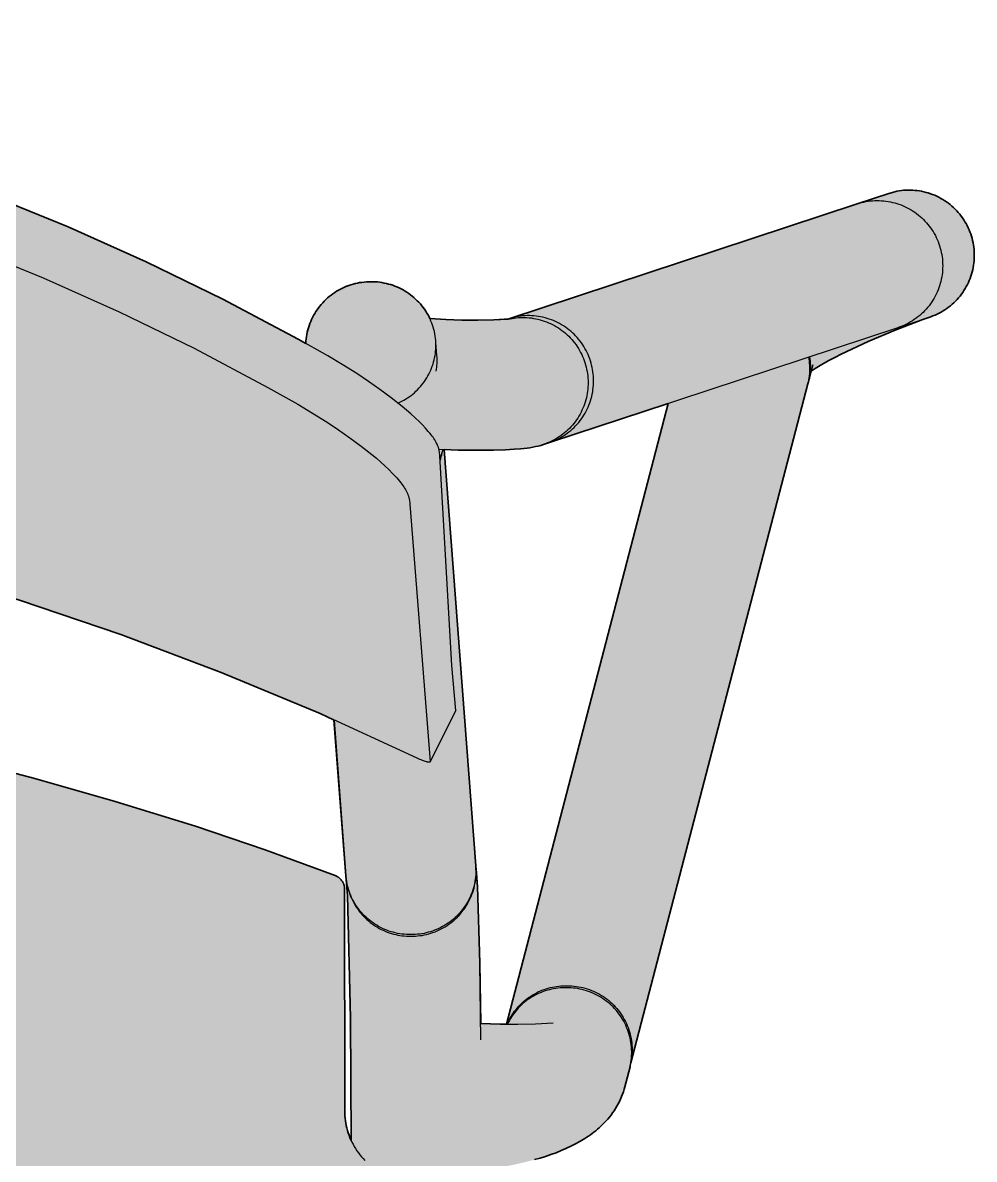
# Model space of a CAD drawing. Header units: millimetres. Extents: x 0 to 1732, y -873 to 830.
# Drawn here: x 475.1 to 606.5, y -529.3 to -372.3 of the extents above; entities that cross this region are included whole.
import ezdxf

# ---------------------------------------------------------------- set-up
doc = ezdxf.new("R2010")
doc.units = ezdxf.units.MM
doc.layers.add('Blocks', color=7, linetype='Continuous')
doc.layers.add('Blocks$Fill', color=7, linetype='Continuous', true_color=0xffffff)
doc.layers.add('Blocks$Inner', color=7, linetype='Continuous', lineweight=25, true_color=0x007f00)
doc.layers.add('Blocks$Outline', color=7, linetype='Continuous', lineweight=35, true_color=0xff3f3f)

# ---------------------------------------------------------------- blocks, each defined once
blk = doc.blocks.new('Petit Dining Chair Top')
at = {"layer": 'Blocks$Fill'}
h = blk.add_hatch(color=256, dxfattribs=at)
h.paths.add_polyline_path([(442.49, 272.01), (446.86, 273.45), (447.66, 273.67), (447.96, 273.74), (448.27, 273.79), (448.58, 273.83), (448.89, 273.87), (449.2, 273.89), (449.52, 273.9), (449.83, 273.9), (450.14, 273.88), (450.46, 273.86), (450.77, 273.83), (451.08, 273.78), (451.38, 273.73), (451.69, 273.66), (451.99, 273.59), (452.3, 273.5), (452.59, 273.4), (452.89, 273.29), (453.18, 273.18), (453.46, 273.05), (453.74, 272.91), (454.02, 272.76), (454.29, 272.61), (454.56, 272.44), (454.82, 272.27), (455.07, 272.08), (455.32, 271.89), (455.56, 271.69), (455.79, 271.48), (456.01, 271.26), (456.23, 271.04), (456.44, 270.8), (456.64, 270.56), (456.83, 270.32), (457.02, 270.06), (457.19, 269.81), (457.36, 269.54), (457.52, 269.27), (457.66, 268.99), (457.8, 268.71), (457.93, 268.43), (458.05, 268.14), (458.16, 267.84), (458.25, 267.54), (458.34, 267.24), (458.42, 266.94), (458.48, 266.63), (458.54, 266.33), (458.58, 266.02), (458.61, 265.7), (458.64, 265.39), (458.65, 265.08), (458.65, 264.77), (458.64, 264.45), (458.62, 264.14), (458.59, 263.83), (458.55, 263.52), (458.49, 263.21), (458.43, 262.9), (458.35, 262.6), (458.27, 262.3), (458.17, 262), (458.07, 261.71), (457.95, 261.42), (457.83, 261.13), (457.69, 260.85), (457.54, 260.57), (457.39, 260.3), (457.22, 260.03), (457.05, 259.77), (456.87, 259.52), (456.68, 259.27), (456.48, 259.03), (456.27, 258.79), (456.05, 258.57), (455.83, 258.35), (455.6, 258.14), (455.36, 257.94), (455.11, 257.74), (454.86, 257.56), (454.6, 257.38), (454.34, 257.21), (454.07, 257.05), (453.79, 256.9), (453.51, 256.77), (453.23, 256.64), (452.94, 256.52), (452.64, 256.41), (452.49, 256.36), (451.54, 256.04), (443.98, 252.98), (440.28, 251.25), (439.37, 250.79), (438.47, 250.31), (437.57, 249.81), (436.69, 249.27), (436.41, 249.1), (436.14, 248.91), (435.75, 247.41), (411.23, 153.37), (411.14, 153), (411.1, 152.81), (410.39, 150.08), (410.29, 149.74), (410.18, 149.39), (410.06, 149.05), (409.93, 148.71), (409.78, 148.37), (409.63, 148.04), (409.46, 147.71), (409.28, 147.39), (409.1, 147.08), (408.9, 146.77), (408.69, 146.47), (408.48, 146.17), (408.25, 145.89), (408.02, 145.61), (407.78, 145.34), (407.53, 145.08), (407.3, 144.85), (407.07, 144.63), (406.84, 144.42), (406.6, 144.21), (406.36, 144.01), (406.12, 143.81), (405.88, 143.63), (405.63, 143.44), (405.38, 143.27), (405.13, 143.1), (404.87, 142.93), (404.61, 142.77), (404.09, 142.47), (403.57, 142.18), (402.92, 141.85), (402.25, 141.54), (401.57, 141.25), (400.88, 140.97), (400.16, 140.71), (399.43, 140.46), (398.69, 140.23), (397.92, 140.01), (396.42, 139.62), (394.9, 139.27), (393.38, 138.97), (391.79, 138.7), (391.74, 138.69), (391.69, 138.68), (391.64, 138.67), (391.59, 138.65), (391.55, 138.64), (391.5, 138.62), (391.45, 138.6), (391.41, 138.57), (391.36, 138.55), (391.32, 138.53), (391.28, 138.5), (391.24, 138.47), (391.19, 138.44), (391.15, 138.41), (391.12, 138.38), (391.08, 138.35), (391.04, 138.31), (391.01, 138.27), (390.97, 138.24), (390.94, 138.2), (390.91, 138.16), (390.88, 138.12), (390.85, 138.08), (390.82, 138.03), (390.8, 137.99), (390.77, 137.95), (390.75, 137.9), (390.73, 137.86), (390.71, 137.81), (390.69, 137.76), (390.68, 137.71), (390.66, 137.67), (390.65, 137.62), (390.64, 137.57), (390.63, 137.52), (390.62, 137.47), (390.62, 137.42), (390.61, 137.37), (390.61, 137.32), (390.61, 137.27), (390.62, 116.87), (390.62, 116.87), (390.6, 116.84), (390.59, 116.82), (390.58, 116.81), (390.57, 116.79), (390.55, 116.78), (390.54, 116.77), (390.53, 116.75), (390.51, 116.74), (390.5, 116.73), (390.48, 116.72), (390.47, 116.71), (390.45, 116.7), (390.44, 116.69), (390.42, 116.68), (390.41, 116.67), (390.39, 116.66), (390.37, 116.66), (390.36, 116.65), (390.34, 116.64), (390.32, 116.64), (390.3, 116.63), (390.29, 116.63), (390.27, 116.62), (390.25, 116.62), (390.23, 116.62), (390.21, 116.62), (390.19, 116.62), (390.18, 116.62), (390.16, 116.62), (390.14, 116.62), (390.12, 116.62), (390.12, 116.13), (390.21, 116.1), (390.26, 116.07), (390.32, 116.05), (390.37, 116.02), (390.42, 115.99), (390.47, 115.96), (390.52, 115.93), (390.57, 115.89), (390.62, 115.86), (390.66, 44.53), (395.3, -176.02), (403.3, -181.95), (403.54, -182.14), (403.77, -182.35), (404, -182.56), (404.22, -182.79), (404.43, -183.02), (404.63, -183.25), (404.82, -183.49), (405.01, -183.74), (405.19, -184), (405.36, -184.26), (405.51, -184.53), (405.66, -184.8), (405.8, -185.08), (405.93, -185.36), (406.05, -185.65), (406.16, -185.94), (406.26, -186.24), (406.35, -186.53), (406.43, -186.83), (406.5, -187.14), (406.56, -187.44), (406.61, -187.75), (406.65, -188.06), (406.67, -188.37), (406.69, -188.68), (406.69, -188.99), (406.69, -189.3), (406.67, -189.61), (406.64, -189.92), (406.61, -190.23), (406.56, -190.53), (406.5, -190.84), (406.43, -191.14), (406.35, -191.44), (406.26, -191.74), (406.16, -192.03), (406.05, -192.32), (405.93, -192.61), (405.8, -192.89), (405.66, -193.16), (405.52, -193.44), (405.36, -193.7), (405.19, -193.96), (405.01, -194.22), (404.83, -194.47), (404.64, -194.71), (404.44, -194.95), (404.23, -195.17), (404.01, -195.4), (403.78, -195.61), (403.55, -195.82), (403.31, -196.01), (403.07, -196.2), (402.82, -196.38), (402.56, -196.56), (402.3, -196.72), (402.03, -196.87), (401.75, -197.02), (401.47, -197.15), (401.19, -197.28), (400.9, -197.39), (400.61, -197.5), (400.32, -197.59), (400.02, -197.68), (399.72, -197.76), (399.41, -197.82), (399.11, -197.87), (398.8, -197.92), (398.49, -197.95), (398.18, -197.97), (397.88, -197.98), (397.57, -197.99), (397.26, -197.98), (396.95, -197.96), (396.64, -197.92), (396.33, -197.88), (396.02, -197.83), (395.72, -197.77), (395.42, -197.7), (395.12, -197.61), (394.83, -197.52), (394.53, -197.42), (394.4, -197.67), (394.32, -197.82), (394.23, -197.97), (394.14, -198.12), (394.04, -198.26), (393.95, -198.4), (393.84, -198.55), (393.74, -198.68), (393.63, -198.82), (393.52, -198.95), (393.41, -199.08), (393.3, -199.21), (393.18, -199.34), (393.05, -199.47), (392.91, -199.6), (392.78, -199.73), (392.64, -199.86), (392.49, -199.98), (392.35, -200.1), (392.2, -200.21), (392.05, -200.32), (391.9, -200.43), (391.75, -200.54), (391.43, -200.75), (391.11, -200.94), (390.79, -201.13), (390.38, -201.35), (389.96, -201.55), (389.53, -201.74), (389.1, -201.92), (388.67, -202.09), (388.23, -202.24), (387.79, -202.39), (387.34, -202.53), (386.8, -202.68), (386.26, -202.82), (385.71, -202.95), (385.17, -203.06), (384.06, -203.27), (382.96, -203.45), (381.64, -203.62), (380.32, -203.75), (379, -203.86), (377.68, -203.94), (375.89, -204), (370.54, -204.06), (15.69, -204), (13.9, -203.94), (12.58, -203.86), (11.26, -203.75), (9.94, -203.62), (8.62, -203.45), (7.52, -203.27), (6.42, -203.06), (5.87, -202.95), (5.32, -202.82), (4.78, -202.68), (4.24, -202.53), (3.8, -202.39), (3.35, -202.24), (2.91, -202.09), (2.48, -201.92), (2.05, -201.74), (1.62, -201.55), (1.2, -201.35), (0.79, -201.13), (0.47, -200.94), (0.15, -200.75), (-0.17, -200.54), (-0.32, -200.43), (-0.47, -200.32), (-0.62, -200.21), (-0.77, -200.1), (-0.91, -199.98), (-1.06, -199.86), (-1.19, -199.73), (-1.33, -199.6), (-1.47, -199.47), (-1.6, -199.34), (-1.71, -199.21), (-1.83, -199.08), (-1.94, -198.95), (-2.05, -198.82), (-2.16, -198.68), (-2.26, -198.55), (-2.36, -198.4), (-2.46, -198.26), (-2.56, -198.12), (-2.65, -197.97), (-2.74, -197.82), (-2.82, -197.67), (-2.9, -197.52), (-2.95, -197.42), (-3.54, -197.61), (-3.84, -197.7), (-4.14, -197.77), (-4.44, -197.83), (-4.75, -197.88), (-5.06, -197.92), (-5.36, -197.96), (-5.67, -197.98), (-5.98, -197.99), (-6.29, -197.98), (-6.6, -197.97), (-6.91, -197.95), (-7.22, -197.92), (-7.53, -197.87), (-7.83, -197.82), (-8.14, -197.76), (-8.44, -197.68), (-8.73, -197.59), (-9.03, -197.5), (-9.32, -197.39), (-9.61, -197.28), (-9.89, -197.15), (-10.17, -197.02), (-10.45, -196.87), (-10.71, -196.72), (-10.98, -196.56), (-11.24, -196.38), (-11.49, -196.2), (-11.73, -196.01), (-11.97, -195.82), (-12.2, -195.61), (-12.43, -195.4), (-12.64, -195.17), (-12.85, -194.95), (-13.06, -194.71), (-13.25, -194.47), (-13.43, -194.22), (-13.61, -193.96), (-13.78, -193.7), (-13.93, -193.44), (-14.08, -193.16), (-14.22, -192.89), (-14.35, -192.61), (-14.47, -192.32), (-14.58, -192.03), (-14.68, -191.74), (-14.77, -191.44), (-14.85, -191.14), (-14.92, -190.84), (-14.98, -190.53), (-15.03, -190.23), (-15.06, -189.92), (-15.09, -189.61), (-15.11, -189.3), (-15.11, -188.99), (-15.11, -188.68), (-15.09, -188.37), (-15.06, -188.06), (-15.03, -187.75), (-14.98, -187.44), (-14.92, -187.14), (-14.85, -186.83), (-14.77, -186.53), (-14.68, -186.24), (-14.58, -185.94), (-14.47, -185.65), (-14.35, -185.36), (-14.22, -185.08), (-14.08, -184.8), (-13.93, -184.53), (-13.77, -184.26), (-13.61, -184), (-13.43, -183.74), (-13.24, -183.49), (-13.05, -183.25), (-12.85, -183.02), (-12.64, -182.79), (-12.42, -182.56), (-12.19, -182.35), (-11.96, -182.14), (-11.72, -181.95), (-11.47, -181.76), (-3.63, -175.95), (0.92, 44.84), (0.96, 115.86), (1.01, 115.89), (1.06, 115.93), (1.11, 115.96), (1.16, 115.99), (1.21, 116.02), (1.27, 116.05), (1.32, 116.07), (1.38, 116.1), (1.43, 116.12), (1.46, 116.13), (1.46, 116.62), (1.42, 116.62), (1.41, 116.62), (1.39, 116.62), (1.37, 116.62), (1.35, 116.62), (1.33, 116.62), (1.31, 116.62), (1.3, 116.63), (1.28, 116.63), (1.26, 116.64), (1.24, 116.64), (1.23, 116.65), (1.21, 116.66), (1.19, 116.66), (1.18, 116.67), (1.16, 116.68), (1.14, 116.69), (1.13, 116.7), (1.11, 116.71), (1.1, 116.72), (1.08, 116.73), (1.07, 116.74), (1.06, 116.75), (1.04, 116.77), (1.03, 116.78), (1.02, 116.79), (1, 116.81), (0.99, 116.82), (0.98, 116.84), (0.97, 116.85), (0.96, 116.87), (0.97, 135.22), (0.97, 137.32), (0.97, 137.37), (0.97, 137.42), (0.96, 137.47), (0.95, 137.52), (0.94, 137.57), (0.93, 137.62), (0.92, 137.67), (0.91, 137.71), (0.89, 137.76), (0.87, 137.81), (0.85, 137.86), (0.83, 137.9), (0.81, 137.95), (0.78, 137.99), (0.76, 138.03), (0.73, 138.08), (0.7, 138.12), (0.67, 138.16), (0.64, 138.2), (0.61, 138.24), (0.58, 138.27), (0.54, 138.31), (0.5, 138.35), (0.47, 138.38), (0.43, 138.41), (0.39, 138.44), (0.35, 138.47), (0.3, 138.5), (0.26, 138.53), (0.22, 138.55), (0.17, 138.57), (0.13, 138.6), (0.08, 138.62), (0.03, 138.64), (-0.01, 138.65), (-0.06, 138.67), (-0.11, 138.68), (-0.16, 138.69), (-0.21, 138.7), (-0.26, 138.71), (-3.32, 139.27), (-4.84, 139.62), (-6.34, 140.01), (-7.11, 140.23), (-7.85, 140.46), (-8.58, 140.71), (-9.29, 140.97), (-9.99, 141.25), (-10.67, 141.54), (-11.34, 141.85), (-11.99, 142.18), (-12.51, 142.47), (-13.03, 142.77), (-13.29, 142.93), (-13.54, 143.1), (-13.8, 143.27), (-14.05, 143.44), (-14.3, 143.63), (-14.54, 143.81), (-14.78, 144.01), (-15.02, 144.21), (-15.26, 144.42), (-15.49, 144.63), (-15.72, 144.85), (-15.94, 145.08), (-16.19, 145.34), (-16.44, 145.61), (-16.67, 145.89), (-16.89, 146.17), (-17.11, 146.47), (-17.32, 146.77), (-17.51, 147.08), (-17.7, 147.39), (-17.88, 147.71), (-18.04, 148.04), (-18.2, 148.37), (-18.34, 148.71), (-18.48, 149.05), (-18.6, 149.39), (-18.71, 149.74), (-18.81, 150.08), (-19.52, 152.81), (-44.17, 247.41), (-44.56, 248.91), (-45.11, 249.27), (-45.99, 249.81), (-46.89, 250.31), (-47.79, 250.79), (-48.7, 251.25), (-52.4, 252.98), (-56.16, 254.57), (-59.96, 256.04), (-61.06, 256.41), (-61.36, 256.52), (-61.65, 256.64), (-61.93, 256.77), (-62.21, 256.9), (-62.49, 257.05), (-62.76, 257.21), (-63.02, 257.38), (-63.28, 257.56), (-63.53, 257.74), (-63.78, 257.94), (-64.02, 258.14), (-64.25, 258.35), (-64.47, 258.57), (-64.69, 258.79), (-64.89, 259.03), (-65.09, 259.27), (-65.29, 259.52), (-65.47, 259.77), (-65.64, 260.03), (-65.81, 260.3), (-65.96, 260.57), (-66.11, 260.85), (-66.24, 261.13), (-66.37, 261.42), (-66.49, 261.71), (-66.59, 262), (-66.69, 262.3), (-66.77, 262.6), (-66.85, 262.9), (-66.91, 263.21), (-66.96, 263.52), (-67.01, 263.83), (-67.04, 264.14), (-67.06, 264.45), (-67.07, 264.77), (-67.07, 265.08), (-67.06, 265.39), (-67.03, 265.7), (-67, 266.02), (-66.96, 266.33), (-66.9, 266.63), (-66.83, 266.94), (-66.76, 267.24), (-66.67, 267.54), (-66.57, 267.84), (-66.47, 268.14), (-66.35, 268.43), (-66.22, 268.71), (-66.08, 268.99), (-65.94, 269.27), (-65.78, 269.54), (-65.61, 269.81), (-65.44, 270.06), (-65.25, 270.32), (-65.06, 270.56), (-64.86, 270.8), (-64.65, 271.04), (-64.43, 271.26), (-64.21, 271.48), (-63.97, 271.69), (-63.73, 271.89), (-63.49, 272.08), (-63.23, 272.27), (-62.97, 272.44), (-62.71, 272.61), (-62.44, 272.76), (-62.16, 272.91), (-61.88, 273.05), (-61.6, 273.18), (-61.31, 273.29), (-61.01, 273.4), (-60.71, 273.5), (-60.41, 273.59), (-60.11, 273.66), (-59.8, 273.73), (-59.49, 273.78), (-59.19, 273.83), (-58.87, 273.86), (-58.56, 273.88), (-58.25, 273.9), (-57.94, 273.9), (-57.62, 273.89), (-57.31, 273.87), (-57, 273.83), (-56.69, 273.79), (-56.38, 273.74), (-56.07, 273.67), (-55.28, 273.45), (-51.06, 272.06), (-2.59, 256.08), (1.5, 255.94), (3.71, 255.96), (5.92, 256.04), (8.14, 256.19), (8.38, 256.66), (8.54, 256.92), (8.7, 257.19), (8.87, 257.44), (9.06, 257.69), (9.25, 257.94), (9.44, 258.18), (9.65, 258.41), (9.87, 258.63), (10.09, 258.84), (10.32, 259.05), (10.55, 259.25), (10.8, 259.44), (11.05, 259.62), (11.3, 259.8), (11.57, 259.96), (11.83, 260.12), (12.11, 260.26), (12.38, 260.4), (12.67, 260.53), (12.95, 260.64), (13.24, 260.75), (13.54, 260.85), (13.84, 260.93), (14.14, 261.01), (14.44, 261.07), (14.74, 261.13), (15.05, 261.17), (15.36, 261.21), (15.67, 261.23), (15.97, 261.24), (16.28, 261.24), (16.59, 261.24), (16.9, 261.22), (17.21, 261.2), (17.52, 261.16), (17.83, 261.12), (18.14, 261.06), (18.44, 260.99), (18.74, 260.91), (19.04, 260.82), (19.33, 260.73), (19.62, 260.62), (19.91, 260.5), (20.19, 260.37), (20.47, 260.23), (20.74, 260.08), (21.01, 259.93), (21.27, 259.76), (21.53, 259.58), (21.78, 259.4), (22.02, 259.21), (22.26, 259), (22.49, 258.8), (22.71, 258.58), (22.92, 258.35), (23.13, 258.12), (23.33, 257.88), (23.52, 257.64), (23.7, 257.38), (23.87, 257.13), (24.03, 256.86), (24.19, 256.59), (24.33, 256.32), (24.47, 256.04), (24.59, 255.75), (24.71, 255.46), (24.81, 255.17), (24.91, 254.88), (24.99, 254.58), (25.06, 254.28), (25.13, 253.97), (25.18, 253.67), (25.22, 253.36), (25.25, 253.05), (25.28, 252.73), (36.73, 258.83), (47.33, 264), (58.1, 268.81), (69.02, 273.25), (80.09, 277.33), (91.28, 281.03), (102.59, 284.35), (114.01, 287.3), (125.52, 289.86), (137.11, 292.03), (148.77, 293.81), (160.48, 295.2), (172.23, 296.2), (184, 296.8), (195.79, 297.01), (207.58, 296.8), (219.36, 296.2), (231.11, 295.2), (242.81, 293.81), (254.47, 292.03), (266.06, 289.86), (277.57, 287.3), (288.99, 284.35), (300.3, 281.03), (311.5, 277.33), (322.56, 273.25), (333.48, 268.81), (344.25, 264), (354.85, 258.83), (365.27, 253.32), (366.31, 252.73), (366.33, 253.05), (366.36, 253.36), (366.4, 253.67), (366.45, 253.97), (366.52, 254.28), (366.59, 254.58), (366.68, 254.88), (366.77, 255.17), (366.88, 255.46), (366.99, 255.75), (367.12, 256.04), (367.25, 256.32), (367.39, 256.59), (367.55, 256.86), (367.71, 257.13), (367.88, 257.38), (368.07, 257.64), (368.25, 257.88), (368.45, 258.12), (368.66, 258.35), (368.87, 258.58), (369.1, 258.8), (369.32, 259), (369.56, 259.21), (369.8, 259.4), (370.05, 259.58), (370.31, 259.76), (370.57, 259.93), (370.84, 260.08), (371.11, 260.23), (371.39, 260.37), (371.67, 260.5), (371.96, 260.62), (372.25, 260.73), (372.55, 260.82), (372.84, 260.91), (373.14, 260.99), (373.45, 261.06), (373.75, 261.12), (374.06, 261.16), (374.37, 261.2), (374.68, 261.22), (374.99, 261.24), (375.3, 261.24), (375.61, 261.24), (375.92, 261.23), (376.22, 261.21), (376.53, 261.17), (376.84, 261.13), (377.14, 261.07), (377.45, 261.01), (377.75, 260.93), (378.04, 260.85), (378.34, 260.75), (378.63, 260.64), (378.91, 260.53), (379.2, 260.4), (379.48, 260.26), (379.75, 260.12), (380.02, 259.96), (380.28, 259.8), (380.53, 259.62), (380.78, 259.44), (381.03, 259.25), (381.26, 259.05), (381.49, 258.84), (381.72, 258.63), (381.93, 258.41), (382.14, 258.18), (382.34, 257.94), (382.53, 257.69), (382.71, 257.44), (382.88, 257.19), (383.04, 256.92), (383.2, 256.66), (383.34, 256.38), (383.44, 256.19), (387.87, 255.96), (390.08, 255.94), (392.29, 255.99), (394.17, 256.08)], flags=0)
h.paths.add_polyline_path([(18.99, 142.64), (19.17, 143.07), (19.29, 143.39), (19.41, 143.71), (19.51, 144.04), (19.6, 144.38), (19.67, 144.71), (19.74, 145.05), (19.79, 145.39), (19.84, 145.74), (19.87, 146.08), (19.88, 146.42), (19.89, 146.77), (19.91, 177.44), (19.91, 177.51), (19.92, 177.57), (19.93, 177.64), (19.94, 177.71), (19.95, 177.78), (19.97, 177.84), (19.98, 177.91), (20, 177.98), (20.03, 178.04), (20.05, 178.1), (20.08, 178.17), (20.1, 178.23), (20.14, 178.29), (20.17, 178.35), (20.2, 178.41), (20.24, 178.47), (20.28, 178.52), (20.32, 178.58), (20.36, 178.63), (20.41, 178.68), (20.45, 178.74), (20.5, 178.78), (20.55, 178.83), (20.6, 178.88), (20.65, 178.92), (20.71, 178.96), (20.76, 179), (20.82, 179.04), (20.88, 179.08), (20.94, 179.11), (21, 179.14), (21.06, 179.17), (21.12, 179.2), (21.19, 179.23), (30.89, 182.81), (40.52, 186.05), (51.58, 189.49), (62.71, 192.66), (73.59, 195.5), (84.53, 198.09), (95.52, 200.44), (106.56, 202.54), (117.62, 204.39), (128.72, 205.99), (139.85, 207.35), (151, 208.46), (162.18, 209.33), (173.37, 209.95), (184.58, 210.32), (195.79, 210.44), (207, 210.32), (218.21, 209.95), (229.4, 209.33), (240.58, 208.46), (251.74, 207.35), (262.86, 205.99), (273.96, 204.39), (285.02, 202.54), (296.06, 200.44), (307.06, 198.09), (317.99, 195.5), (328.87, 192.66), (340, 189.49), (351.06, 186.05), (360.69, 182.81), (370.39, 179.23), (370.46, 179.2), (370.52, 179.17), (370.58, 179.14), (370.64, 179.11), (370.7, 179.08), (370.76, 179.04), (370.82, 179), (370.87, 178.96), (370.93, 178.92), (370.98, 178.88), (371.03, 178.83), (371.08, 178.78), (371.13, 178.74), (371.17, 178.68), (371.22, 178.63), (371.26, 178.58), (371.3, 178.52), (371.34, 178.47), (371.38, 178.41), (371.41, 178.35), (371.45, 178.29), (371.48, 178.23), (371.51, 178.17), (371.53, 178.1), (371.56, 178.04), (371.58, 177.98), (371.6, 177.91), (371.62, 177.84), (371.63, 177.78), (371.64, 177.71), (371.65, 177.64), (371.66, 177.57), (371.67, 177.51), (371.67, 177.44), (371.67, 177.37), (371.7, 146.42), (371.72, 146.08), (371.75, 145.74), (371.79, 145.39), (371.84, 145.05), (371.91, 144.71), (371.99, 144.38), (372.08, 144.04), (372.18, 143.71), (372.29, 143.39), (372.41, 143.07), (372.55, 142.75), (372.59, 142.64), (372.06, 176.48), (371.86, 179.19), (370.22, 200.71), (354.63, 207.29), (340.79, 212.51), (326.78, 217.25), (312.62, 221.5), (298.32, 225.27), (283.9, 228.54), (269.37, 231.31), (254.76, 233.59), (240.08, 235.36), (225.35, 236.62), (210.58, 237.38), (195.79, 237.62), (181, 237.38), (166.24, 236.62), (151.5, 235.36), (136.82, 233.59), (122.21, 231.31), (107.68, 228.54), (93.26, 225.27), (78.96, 221.5), (64.8, 217.25), (50.79, 212.51), (36.95, 207.29), (23.3, 201.6), (21.37, 200.71), (19.73, 179.18), (19.52, 176.48), (19.09, 159.56)], flags=0)
h.paths.add_polyline_path([(6.16, 238.06), (1.9, 237.97), (-0.67, 238), (-2.31, 238.05), (-3.51, 238.11), (-4.38, 238.17), (-4.83, 238.21), (-5.29, 238.26), (-5.68, 238.32), (-6.09, 238.39), (-6.46, 238.47), (-6.83, 238.55), (-7.19, 238.65), (-7.55, 238.77), (-7.84, 238.87), (-8.12, 238.98), (-8.23, 239.02), (-24.81, 244.47), (-2.46, 158.72), (1.11, 158.8), (1.57, 177.75), (1.78, 180.55)], flags=0)
h.paths.add_polyline_path([(385.42, 238.06), (389.81, 180.41), (389.83, 180.16), (390.02, 177.75), (390.36, 167.16), (390.47, 158.8), (394.04, 158.72), (416.38, 244.45), (400.27, 239.14), (399.71, 238.94), (399.42, 238.85), (399.13, 238.77), (398.41, 238.55), (398.04, 238.47), (397.67, 238.39), (397.27, 238.32), (396.87, 238.26), (396.42, 238.21), (395.96, 238.17), (395.09, 238.11), (393.89, 238.05), (392.25, 238), (389.68, 237.97), (387.36, 238)], flags=0)
at = {"layer": 'Blocks$Inner'}
blk.add_line((416.38, 244.45), (394.03, 158.7), dxfattribs=at)
for points in [[(387.06, 202.02), (386.5, 208.26), (384.83, 237.21), (384.82, 237.4), (384.8, 237.58), (384.79, 237.68), (384.78, 237.77), (384.76, 237.86), (384.75, 237.96), (384.73, 238.04), (384.7, 238.13), (384.68, 238.22), (384.65, 238.3), (384.63, 238.38), (384.6, 238.47), (384.56, 238.55), (384.53, 238.63), (384.49, 238.73), (384.44, 238.83), (384.39, 238.93), (384.34, 239.02), (384.29, 239.12), (384.24, 239.21), (384.13, 239.4), (384.01, 239.58), (383.89, 239.76), (383.76, 239.93), (383.63, 240.11), (383.44, 240.34), (383.24, 240.58), (383.05, 240.81), (382.84, 241.03), (382.43, 241.47), (382, 241.9), (381.43, 242.45), (380.83, 242.98), (380.23, 243.5), (379.62, 244.02), (378.1, 245.22), (376.55, 246.37), (374.96, 247.48), (373.35, 248.55), (371.36, 249.8), (369.35, 251), (365.27, 253.32), (354.85, 258.83), (344.25, 264), (333.48, 268.81), (322.56, 273.25)], [(319.41, 266.13), (330.06, 261.79), (340.56, 257.09), (350.89, 252.05), (361.05, 246.66), (365.2, 244.32), (367.24, 243.09), (369.26, 241.83), (370.85, 240.78), (372.41, 239.69), (373.95, 238.55), (375.44, 237.37), (376.06, 236.86), (376.66, 236.34), (377.25, 235.81), (377.83, 235.26), (378.26, 234.83), (378.67, 234.39), (378.87, 234.17), (379.07, 233.94), (379.27, 233.71), (379.45, 233.47), (379.59, 233.3), (379.72, 233.12), (379.84, 232.94), (379.96, 232.76), (380.07, 232.57), (380.13, 232.48), (380.18, 232.39), (380.23, 232.29), (380.28, 232.19), (380.32, 232.09), (380.37, 231.99), (380.4, 231.91), (380.43, 231.83), (380.47, 231.75), (380.49, 231.66), (380.52, 231.58), (380.55, 231.49), (380.57, 231.41), (380.59, 231.32), (380.61, 231.23), (380.63, 231.13), (380.64, 231.03), (380.65, 230.94), (380.67, 230.75), (380.69, 230.55), (383.5, 194.99), (383.5, 194.99), (383.5, 194.99), (383.5, 194.99), (383.5, 194.99), (383.51, 194.99), (383.51, 194.98), (383.51, 194.98), (383.51, 194.98), (383.51, 194.98), (383.51, 194.98), (383.51, 194.98), (383.51, 194.98), (383.51, 194.98), (383.5, 194.97), (383.5, 194.97), (383.5, 194.97), (383.5, 194.97), (383.5, 194.97), (383.5, 194.97), (383.5, 194.97), (383.5, 194.97), (383.5, 194.97), (383.5, 194.96), (383.5, 194.96), (383.5, 194.96), (383.5, 194.96), (383.5, 194.96), (383.5, 194.96), (383.5, 194.96), (383.5, 194.96), (383.5, 194.95), (383.5, 194.95), (383.5, 194.95), (383.49, 194.95), (383.49, 194.95), (383.49, 194.94), (383.49, 194.94), (383.49, 194.94), (383.49, 194.94), (383.49, 194.94), (383.48, 194.93), (383.48, 194.93), (383.48, 194.93), (383.48, 194.93), (383.48, 194.93), (383.48, 194.93), (383.47, 194.92), (383.47, 194.92), (383.47, 194.92), (383.47, 194.92), (383.46, 194.92), (383.46, 194.92), (383.46, 194.91), (383.45, 194.91), (383.45, 194.91), (383.45, 194.91), (383.45, 194.91), (383.44, 194.91), (383.44, 194.91), (383.44, 194.91), (383.43, 194.91), (383.43, 194.9), (383.43, 194.9), (383.42, 194.9), (383.42, 194.9), (383.42, 194.9), (383.41, 194.9), (383.4, 194.9), (383.4, 194.9), (383.39, 194.9), (383.38, 194.9), (383.35, 194.9), (383.33, 194.9), (383.3, 194.9), (383.28, 194.9), (383.26, 194.9), (383.23, 194.9), (383.21, 194.9), (383.18, 194.91), (383.16, 194.91), (383.14, 194.92), (383.09, 194.93), (383.04, 194.94), (383, 194.95), (382.85, 194.99), (382.71, 195.04), (382.56, 195.09), (382.42, 195.14), (382.25, 195.21), (382.09, 195.28), (381.9, 195.36), (381.72, 195.44), (368.28, 201.6), (354.63, 207.29), (340.79, 212.51), (326.78, 217.25)], [(394.12, 256.07), (394.2, 256.09), (442.49, 272.01), (442.79, 272.1), (443.08, 272.18), (443.38, 272.25), (443.69, 272.31), (443.99, 272.36), (444.3, 272.4), (444.6, 272.43), (444.91, 272.45), (445.22, 272.46), (445.53, 272.45), (445.84, 272.44), (446.15, 272.42), (446.45, 272.38), (446.76, 272.34), (447.06, 272.28), (447.36, 272.21), (447.66, 272.14), (447.96, 272.05), (448.25, 271.96), (448.54, 271.85), (448.83, 271.73), (449.11, 271.61), (449.38, 271.47), (449.66, 271.32), (449.92, 271.17), (450.19, 271.01), (450.44, 270.83), (450.69, 270.65), (450.94, 270.46), (451.17, 270.27), (451.4, 270.06), (451.63, 269.85), (451.84, 269.63), (452.05, 269.4), (452.25, 269.16), (452.44, 268.92), (452.62, 268.67), (452.8, 268.42), (452.96, 268.16), (453.12, 267.89), (453.27, 267.62), (453.4, 267.34), (453.53, 267.06), (453.65, 266.78), (453.76, 266.49), (453.86, 266.2), (453.95, 265.9), (454.03, 265.6), (454.09, 265.3), (454.15, 265), (454.2, 264.69), (454.24, 264.39), (454.26, 264.08), (454.28, 263.77), (454.29, 263.46), (454.28, 263.15), (454.27, 262.84), (454.24, 262.53), (454.2, 262.22), (454.15, 261.91), (454.09, 261.6), (454.03, 261.3), (453.95, 260.99), (453.86, 260.69), (453.75, 260.4), (453.64, 260.11), (453.52, 259.82), (453.39, 259.53), (453.25, 259.25), (453.1, 258.98), (452.94, 258.71), (452.77, 258.45), (452.59, 258.19), (452.4, 257.94), (452.21, 257.7), (452, 257.46), (451.79, 257.23), (451.57, 257.01), (451.34, 256.79), (451.11, 256.59), (450.87, 256.39), (450.62, 256.2), (450.36, 256.02), (450.1, 255.85), (449.83, 255.69), (449.56, 255.53), (449.28, 255.39), (449, 255.26), (448.71, 255.13), (448.42, 255.02), (448.13, 254.92), (451.23, 255.94), (451.43, 256), (451.54, 256.04), (452.49, 256.36), (452.64, 256.41), (452.94, 256.52), (453.23, 256.64), (453.51, 256.77), (453.79, 256.9), (454.07, 257.05), (454.34, 257.21), (454.6, 257.38), (454.86, 257.56), (455.11, 257.74), (455.36, 257.94), (455.6, 258.14), (455.83, 258.35), (456.05, 258.57), (456.27, 258.79), (456.48, 259.03), (456.68, 259.27), (456.87, 259.52), (457.05, 259.77), (457.22, 260.03), (457.39, 260.3), (457.54, 260.57), (457.69, 260.85), (457.83, 261.13), (457.95, 261.42), (458.07, 261.71), (458.17, 262), (458.27, 262.3), (458.35, 262.6), (458.43, 262.9), (458.49, 263.21), (458.55, 263.52), (458.59, 263.83), (458.62, 264.14), (458.64, 264.45), (458.65, 264.77), (458.65, 265.08), (458.64, 265.39), (458.61, 265.7), (458.58, 266.02), (458.54, 266.33), (458.48, 266.63), (458.42, 266.94), (458.34, 267.24), (458.25, 267.54), (458.16, 267.84), (458.05, 268.14), (457.93, 268.43), (457.8, 268.71), (457.66, 268.99), (457.52, 269.27), (457.36, 269.54), (457.19, 269.81), (457.02, 270.06), (456.83, 270.32), (456.64, 270.56), (456.44, 270.8), (456.23, 271.04), (456.01, 271.26), (455.79, 271.48), (455.56, 271.69), (455.32, 271.89), (455.07, 272.08), (454.82, 272.27), (454.56, 272.44), (454.29, 272.61), (454.02, 272.76), (453.74, 272.91), (453.46, 273.05), (453.18, 273.18), (452.89, 273.29), (452.59, 273.4), (452.3, 273.5), (451.99, 273.59), (451.69, 273.66), (451.38, 273.73), (451.08, 273.78), (450.77, 273.83), (450.46, 273.86), (450.14, 273.88), (449.83, 273.9), (449.52, 273.9), (449.2, 273.89), (448.89, 273.87), (448.58, 273.83), (448.27, 273.79), (447.96, 273.74), (447.66, 273.67), (446.86, 273.45), (442.49, 272.01)], [(379.05, 244.48), (379.32, 244.6), (379.59, 244.74), (379.85, 244.88), (380.11, 245.03), (380.36, 245.19), (380.61, 245.36), (380.85, 245.54), (381.08, 245.73), (381.31, 245.92), (381.53, 246.12), (381.75, 246.33), (381.95, 246.55), (382.15, 246.77), (382.34, 247), (382.53, 247.23), (382.7, 247.48), (382.87, 247.72), (383.03, 247.98), (383.18, 248.24), (383.32, 248.5), (383.45, 248.77), (383.58, 249.04), (383.69, 249.32), (383.79, 249.6), (383.89, 249.88), (383.97, 250.17), (384.05, 250.46), (384.11, 250.75), (384.17, 251.04), (384.21, 251.34), (384.25, 251.64), (384.27, 251.93), (384.29, 252.23), (384.29, 252.53), (384.29, 252.83), (384.27, 253.13), (384.24, 253.44), (384.2, 253.74), (384.14, 254.05), (384.08, 254.35), (384.01, 254.65), (383.92, 254.95), (383.83, 255.24), (383.72, 255.53), (383.6, 255.82), (383.48, 256.1), (383.34, 256.38), (383.2, 256.66), (383.04, 256.92), (382.88, 257.19), (382.71, 257.44), (382.53, 257.69), (382.34, 257.94), (382.14, 258.18), (381.93, 258.41), (381.72, 258.63), (381.49, 258.84), (381.26, 259.05), (381.03, 259.25), (380.78, 259.44), (380.53, 259.62), (380.28, 259.8), (380.02, 259.96), (379.75, 260.12), (379.48, 260.26), (379.2, 260.4), (378.91, 260.53), (378.63, 260.64), (378.34, 260.75), (378.04, 260.85), (377.75, 260.93), (377.45, 261.01), (377.14, 261.07), (376.84, 261.13), (376.53, 261.17), (376.22, 261.21), (375.92, 261.23), (375.61, 261.24), (375.3, 261.24), (374.99, 261.24), (374.68, 261.22), (374.37, 261.2), (374.06, 261.16), (373.75, 261.12), (373.45, 261.06), (373.14, 260.99), (372.84, 260.91), (372.55, 260.82), (372.25, 260.73), (371.96, 260.62), (371.67, 260.5), (371.39, 260.37), (371.11, 260.23), (370.84, 260.08), (370.57, 259.93), (370.31, 259.76), (370.05, 259.58), (369.8, 259.4), (369.56, 259.21), (369.32, 259), (369.1, 258.8), (368.87, 258.58), (368.66, 258.35), (368.45, 258.12), (368.25, 257.88), (368.07, 257.64), (367.88, 257.38), (367.71, 257.13), (367.55, 256.86), (367.39, 256.59), (367.25, 256.32), (367.12, 256.04), (366.99, 255.75), (366.88, 255.46), (366.77, 255.17), (366.68, 254.88), (366.59, 254.58), (366.52, 254.28), (366.45, 253.97), (366.4, 253.67), (366.36, 253.36), (366.33, 253.05), (366.31, 252.73)], [(378.61, 260.62), (378.32, 260.73), (378.03, 260.82), (377.73, 260.91), (377.44, 260.99), (377.13, 261.05), (376.83, 261.11), (376.53, 261.15), (376.22, 261.19), (375.91, 261.21), (375.61, 261.22), (375.3, 261.23), (374.99, 261.22), (374.69, 261.21), (374.38, 261.18), (374.08, 261.14), (373.78, 261.1), (373.48, 261.04), (373.18, 260.97), (372.88, 260.9), (372.59, 260.81), (372.3, 260.71), (372.01, 260.61), (371.73, 260.49), (371.45, 260.37), (371.17, 260.23), (370.9, 260.09), (370.64, 259.94), (370.37, 259.78)], [(394.49, 256.1), (392.29, 255.99), (390.08, 255.94), (387.87, 255.96), (385.66, 256.04), (383.44, 256.19)], [(394.27, 256.08), (394.55, 256.14), (394.82, 256.19), (395.11, 256.23), (395.39, 256.27), (395.67, 256.29), (395.95, 256.31), (396.24, 256.31), (396.54, 256.31), (396.85, 256.3), (397.16, 256.27), (397.47, 256.24), (397.77, 256.19), (398.07, 256.14), (398.38, 256.07), (398.67, 256), (398.97, 255.91), (399.26, 255.81), (399.55, 255.71), (399.84, 255.59), (400.12, 255.47), (400.4, 255.33), (400.67, 255.19), (400.94, 255.03), (401.2, 254.87), (401.45, 254.7), (401.7, 254.52), (401.95, 254.33), (402.18, 254.13), (402.41, 253.92), (402.64, 253.71), (402.85, 253.49), (403.06, 253.26), (403.26, 253.03), (403.45, 252.79), (403.64, 252.54), (403.81, 252.28), (403.98, 252.02), (404.13, 251.76), (404.28, 251.49), (404.42, 251.21), (404.55, 250.93), (404.67, 250.65), (404.78, 250.36), (404.88, 250.07), (404.97, 249.77), (405.05, 249.47), (405.11, 249.17), (405.17, 248.87), (405.22, 248.57), (405.26, 248.26), (405.29, 247.95), (405.3, 247.65), (405.31, 247.34), (405.31, 247.03), (405.29, 246.73), (405.27, 246.42), (405.23, 246.12), (405.19, 245.82), (405.13, 245.52), (405.07, 245.22), (404.99, 244.92), (404.91, 244.63), (404.81, 244.34), (404.7, 244.05), (404.59, 243.77), (404.46, 243.49), (404.33, 243.22), (404.19, 242.95), (404.04, 242.68), (403.87, 242.42), (403.7, 242.17), (403.53, 241.92), (403.34, 241.68), (403.14, 241.45), (402.94, 241.22), (402.73, 241), (402.51, 240.78), (402.29, 240.58), (402.06, 240.38), (401.82, 240.19), (401.57, 240.01), (401.32, 239.83), (401.07, 239.67), (400.8, 239.51), (400.54, 239.36), (400.26, 239.22), (399.99, 239.1), (399.71, 238.98), (399.42, 238.87), (399.13, 238.77), (398.77, 238.65), (398.41, 238.55), (398.04, 238.47), (397.67, 238.39), (397.27, 238.32), (396.87, 238.26), (396.42, 238.21), (395.96, 238.17), (395.09, 238.11), (393.89, 238.05), (392.25, 238), (389.68, 237.97), (387.36, 238), (384.71, 238.09)], [(399.13, 238.77), (399.09, 238.75), (399.13, 238.77), (399.42, 238.85), (399.71, 238.94), (399.99, 239.03), (400.27, 239.14), (400.55, 239.25), (400.82, 239.38), (401.1, 239.51), (401.38, 239.66), (401.65, 239.81), (401.91, 239.97), (402.17, 240.14), (402.43, 240.32), (402.67, 240.51), (402.92, 240.71), (403.15, 240.92), (403.37, 241.13), (403.59, 241.35), (403.8, 241.58), (404.01, 241.82), (404.2, 242.06), (404.39, 242.31), (404.56, 242.57), (404.73, 242.83), (404.89, 243.1), (405.04, 243.37), (405.18, 243.65), (405.31, 243.93), (405.43, 244.22), (405.54, 244.51), (405.64, 244.81), (405.73, 245.11), (405.81, 245.41), (405.88, 245.71), (405.94, 246.02), (405.98, 246.33), (406.02, 246.63), (406.05, 246.94), (406.06, 247.26), (406.07, 247.57), (406.06, 247.88), (406.05, 248.19), (406.02, 248.5), (405.98, 248.81), (405.93, 249.11), (405.87, 249.42), (405.8, 249.72), (405.72, 250.02), (405.63, 250.32), (405.53, 250.62), (405.42, 250.91), (405.3, 251.19), (405.17, 251.47), (405.03, 251.75), (404.88, 252.03), (404.72, 252.29), (404.56, 252.55), (404.38, 252.81), (404.19, 253.06), (404, 253.3), (403.8, 253.54), (403.59, 253.77), (403.37, 253.99), (403.14, 254.2), (402.91, 254.41), (402.67, 254.61), (402.42, 254.8), (402.17, 254.98), (401.91, 255.15), (401.65, 255.31), (401.37, 255.46), (401.1, 255.61), (400.82, 255.74), (400.53, 255.87), (400.25, 255.98), (399.95, 256.09), (399.66, 256.18), (399.36, 256.26), (399.05, 256.34), (398.75, 256.4), (398.44, 256.45), (398.14, 256.5), (397.83, 256.53), (397.52, 256.55), (397.21, 256.56), (396.89, 256.56), (396.58, 256.55), (396.27, 256.52), (395.96, 256.49), (395.66, 256.45), (395.35, 256.39), (395.05, 256.33), (394.74, 256.25), (394.45, 256.17)], [(436.14, 248.91), (436.41, 249.1), (436.69, 249.27), (437.57, 249.81), (438.47, 250.31), (439.37, 250.79), (440.28, 251.25), (443.98, 252.98), (447.74, 254.57), (451.54, 256.04)], [(400.27, 239.14), (448.13, 254.92)], [(384.32, 248.9), (384.37, 249.16), (384.4, 249.43), (384.43, 249.7), (384.44, 249.97), (384.45, 250.24), (384.46, 250.51), (384.45, 250.78), (384.43, 251.05), (384.29, 252.87)], [(411.23, 153.37), (435.68, 247.13), (435.75, 247.41), (435.81, 247.69), (435.85, 247.98), (435.89, 248.26), (435.92, 248.55), (435.94, 248.84), (435.95, 249.13), (435.95, 249.42), (435.94, 249.7), (435.91, 249.99), (435.88, 250.28), (435.84, 250.57), (435.79, 250.85)], [(435.75, 247.41), (436.38, 249.82)], [(435.9, 250.89), (435.95, 250.6), (435.98, 250.31), (436, 250.02), (436.02, 249.73), (436.02, 249.44), (436.01, 249.18), (436, 248.93), (435.98, 248.67), (435.95, 248.41), (435.91, 248.16), (435.87, 247.9), (435.81, 247.65)], [(385.42, 238.06), (389.8, 180.56), (389.82, 180.25), (389.82, 179.95), (389.81, 179.64), (389.8, 179.34), (389.77, 179.04), (389.73, 178.73), (389.68, 178.43), (389.62, 178.13), (389.55, 177.84), (389.47, 177.54), (389.39, 177.25), (389.29, 176.96), (389.18, 176.68), (389.06, 176.4), (388.93, 176.12), (388.79, 175.85), (388.65, 175.58), (388.49, 175.32), (388.33, 175.06), (388.15, 174.81), (387.97, 174.57), (387.78, 174.33), (387.58, 174.1), (387.38, 173.87), (387.16, 173.65), (386.94, 173.44), (386.72, 173.24), (386.48, 173.05), (386.24, 172.86), (385.99, 172.68), (385.74, 172.51), (385.48, 172.35), (385.22, 172.2), (384.95, 172.06), (384.67, 171.92), (384.39, 171.8), (384.11, 171.69), (383.82, 171.58), (383.53, 171.49), (383.24, 171.4), (382.95, 171.33), (382.65, 171.26), (382.35, 171.21), (382.05, 171.16), (381.74, 171.13), (381.44, 171.11), (381.13, 171.09), (380.83, 171.09), (380.52, 171.09), (380.21, 171.1), (379.9, 171.13), (379.6, 171.16), (379.29, 171.2), (378.99, 171.26), (378.68, 171.32), (378.38, 171.4), (378.09, 171.48), (377.79, 171.58), (377.5, 171.69), (377.21, 171.8), (376.93, 171.93), (376.65, 172.06), (376.38, 172.21), (376.11, 172.37), (375.85, 172.53), (375.6, 172.7), (375.35, 172.88), (375.1, 173.08), (374.87, 173.27), (374.64, 173.48), (374.41, 173.7), (374.2, 173.92), (373.99, 174.15), (373.79, 174.39), (373.6, 174.63), (373.42, 174.88), (373.25, 175.14), (373.09, 175.4), (372.93, 175.67), (372.79, 175.94), (372.65, 176.22), (372.53, 176.5), (372.41, 176.79), (372.3, 177.08), (372.21, 177.37), (372.12, 177.67), (372.05, 177.97), (371.98, 178.27), (371.93, 178.58), (371.89, 178.88), (371.86, 179.19), (370.21, 200.76)], [(384.86, 236.81), (385.3, 238.07)], [(384.87, 236.58), (384.95, 236.84), (385.02, 237.1), (385.09, 237.36), (385.14, 237.62)], [(317.99, 195.5), (328.87, 192.66), (340, 189.49), (351.06, 186.05), (360.69, 182.81), (370.39, 179.23), (370.46, 179.2), (370.52, 179.17), (370.58, 179.14), (370.64, 179.11), (370.7, 179.08), (370.76, 179.04), (370.82, 179), (370.87, 178.96), (370.93, 178.92), (370.98, 178.88), (371.03, 178.83), (371.08, 178.78), (371.13, 178.74), (371.17, 178.68), (371.22, 178.63), (371.26, 178.58), (371.3, 178.52), (371.34, 178.47), (371.38, 178.41), (371.41, 178.35), (371.45, 178.29), (371.48, 178.23), (371.51, 178.17), (371.53, 178.1), (371.56, 178.04), (371.58, 177.98), (371.6, 177.91), (371.62, 177.84), (371.63, 177.78), (371.64, 177.71), (371.65, 177.64), (371.66, 177.57), (371.67, 177.51), (371.67, 177.44), (371.67, 177.37), (371.69, 146.77), (371.7, 146.42), (371.72, 146.08), (371.75, 145.74), (371.79, 145.39), (371.84, 145.05), (371.91, 144.71), (371.99, 144.38), (372.08, 144.04), (372.18, 143.71), (372.29, 143.39), (372.41, 143.07), (372.55, 142.75), (372.69, 142.43), (372.85, 142.13), (373.01, 141.82), (373.19, 141.53), (373.38, 141.24), (373.58, 140.96), (373.78, 140.68), (374, 140.41), (374.22, 140.15), (374.46, 139.9)], [(383.5, 194.96), (387.05, 201.98), (387.06, 202.02), (383.5, 194.99)], [(372.59, 142.63), (372.49, 159.56), (372.06, 176.48), (371.86, 179.19), (371.9, 178.72), (371.94, 178.41), (371.99, 178.12), (372.05, 177.82), (372.12, 177.52), (372.2, 177.23), (372.29, 176.94), (372.39, 176.66), (372.5, 176.37), (372.62, 176.1), (372.75, 175.82), (372.89, 175.55), (373.04, 175.29), (373.19, 175.03), (373.36, 174.77), (373.53, 174.53), (373.71, 174.28), (373.9, 174.05), (374.1, 173.82), (374.31, 173.6), (374.52, 173.38), (374.74, 173.17), (374.97, 172.97), (375.2, 172.78), (375.44, 172.6), (375.69, 172.42), (375.94, 172.25), (376.2, 172.1), (376.47, 171.95), (376.73, 171.81), (377.01, 171.68), (377.29, 171.55), (377.57, 171.44), (377.85, 171.34), (378.14, 171.25), (378.43, 171.16), (378.73, 171.09), (379.02, 171.03), (379.32, 170.97), (379.62, 170.93), (379.92, 170.9), (380.22, 170.88), (380.53, 170.87), (380.83, 170.87), (381.14, 170.87), (381.45, 170.88), (381.76, 170.91), (382.07, 170.94), (382.38, 170.98), (382.68, 171.04), (382.99, 171.11), (383.29, 171.18), (383.59, 171.27), (383.88, 171.37), (384.17, 171.48), (384.46, 171.6), (384.74, 171.73), (385.02, 171.86), (385.3, 172.01), (385.56, 172.17), (385.83, 172.33), (386.08, 172.51), (386.33, 172.69), (386.58, 172.89), (386.81, 173.09), (387.04, 173.3), (387.27, 173.51), (387.48, 173.74), (387.69, 173.97), (387.88, 174.21), (388.07, 174.46), (388.26, 174.71), (388.43, 174.97), (388.59, 175.23), (388.75, 175.5), (388.89, 175.78), (389.02, 176.06), (389.15, 176.34), (389.26, 176.63), (389.37, 176.92), (389.46, 177.22), (389.55, 177.52), (389.62, 177.82), (389.68, 178.13), (389.74, 178.43), (389.78, 178.74), (389.81, 179.05), (389.83, 179.36), (389.84, 179.67), (389.84, 179.98), (389.81, 180.41)], [(390.5, 156.57), (390.36, 167.16), (390.02, 177.75), (389.82, 180.25)], [(397.92, 140.01), (398.69, 140.23), (399.43, 140.46), (400.16, 140.71), (400.88, 140.97), (401.57, 141.25), (402.25, 141.54), (402.92, 141.85), (403.57, 142.18), (404.09, 142.47), (404.61, 142.77), (404.87, 142.93), (405.13, 143.1), (405.38, 143.27), (405.63, 143.44), (405.88, 143.63), (406.12, 143.81), (406.36, 144.01), (406.6, 144.21), (406.84, 144.42), (407.07, 144.63), (407.3, 144.85), (407.53, 145.08), (407.78, 145.34), (408.02, 145.61), (408.25, 145.89), (408.48, 146.17), (408.69, 146.47), (408.9, 146.77), (409.1, 147.08), (409.28, 147.39), (409.46, 147.71), (409.63, 148.04), (409.78, 148.37), (409.93, 148.71), (410.06, 149.05), (410.18, 149.39), (410.29, 149.74), (410.39, 150.08), (411.1, 152.81), (411.16, 153.11), (411.22, 153.42), (411.26, 153.73), (411.29, 154.03), (411.32, 154.34), (411.33, 154.65), (411.33, 154.96), (411.32, 155.27), (411.3, 155.58), (411.26, 155.89), (411.22, 156.2), (411.17, 156.5), (411.1, 156.81), (411.03, 157.11), (410.95, 157.41), (410.85, 157.7), (410.75, 157.99), (410.63, 158.28), (410.5, 158.56), (410.37, 158.84), (410.23, 159.12), (410.07, 159.39), (409.91, 159.65), (409.74, 159.91), (409.56, 160.16), (409.37, 160.4), (409.17, 160.64), (408.96, 160.87), (408.75, 161.1), (408.53, 161.31), (408.3, 161.52), (408.06, 161.72), (407.82, 161.91), (407.57, 162.1), (407.31, 162.27), (407.05, 162.44), (406.78, 162.6), (406.51, 162.74), (406.23, 162.88), (405.95, 163.01), (405.66, 163.13), (405.37, 163.24), (405.08, 163.33), (404.78, 163.42), (404.48, 163.5), (404.18, 163.57), (403.88, 163.62), (403.57, 163.67), (403.26, 163.7), (402.95, 163.73), (402.64, 163.74), (402.33, 163.75), (402.03, 163.75), (401.74, 163.74), (401.44, 163.72), (401.14, 163.69), (400.84, 163.66), (400.55, 163.61), (400.25, 163.55), (399.96, 163.48), (399.68, 163.4), (399.39, 163.32), (399.11, 163.22), (398.83, 163.11), (398.55, 163), (398.28, 162.87), (398.01, 162.73), (397.75, 162.59), (397.5, 162.44), (397.24, 162.28), (397, 162.11), (396.76, 161.93), (396.52, 161.74), (396.3, 161.55), (396.08, 161.35), (395.86, 161.14), (395.66, 160.92), (395.46, 160.7), (395.27, 160.47), (395.08, 160.23), (394.91, 159.99), (394.74, 159.74), (394.58, 159.49), (394.43, 159.23), (394.29, 158.97), (394.16, 158.7)], [(394.11, 158.7), (394.24, 158.97), (394.37, 159.24), (394.51, 159.51), (394.66, 159.77), (394.82, 160.02), (394.99, 160.27), (395.16, 160.51), (395.35, 160.75), (395.54, 160.98), (395.74, 161.21), (395.95, 161.42), (396.16, 161.63), (396.39, 161.83), (396.62, 162.03), (396.85, 162.22), (397.09, 162.39), (397.34, 162.56), (397.59, 162.72), (397.85, 162.88), (398.12, 163.02), (398.38, 163.16), (398.66, 163.28), (398.93, 163.4), (399.22, 163.5), (399.5, 163.6), (399.79, 163.69), (400.08, 163.76), (400.37, 163.83), (400.67, 163.89), (400.96, 163.93), (401.26, 163.97), (401.56, 164), (401.86, 164.01), (402.16, 164.02), (402.46, 164.02), (402.77, 164.01), (403.08, 163.99), (403.39, 163.97), (403.69, 163.93), (404, 163.88), (404.3, 163.83), (404.6, 163.76), (404.9, 163.68), (405.2, 163.59), (405.49, 163.49), (405.78, 163.38), (406.07, 163.26), (406.35, 163.13), (406.62, 162.99), (406.89, 162.85), (407.16, 162.69), (407.42, 162.52), (407.67, 162.35), (407.92, 162.16), (408.16, 161.97), (408.4, 161.77), (408.63, 161.56), (408.85, 161.34), (409.06, 161.12), (409.26, 160.89), (409.46, 160.65), (409.65, 160.4), (409.83, 160.15), (410, 159.89), (410.16, 159.63), (410.31, 159.36), (410.46, 159.09), (410.59, 158.81), (410.71, 158.52), (410.83, 158.24), (410.93, 157.95), (411.02, 157.65), (411.11, 157.35), (411.18, 157.05), (411.24, 156.75), (411.3, 156.45), (411.34, 156.14), (411.37, 155.83), (411.39, 155.52), (411.4, 155.21), (411.4, 154.91), (411.39, 154.6), (411.36, 154.29), (411.33, 153.98), (411.29, 153.68), (411.23, 153.37), (411.14, 153)], [(390.47, 158.8), (393.17, 158.72), (395.61, 158.71), (398.05, 158.77), (400.48, 158.91)]]:
    blk.add_lwpolyline(points, dxfattribs=at)
at = {"layer": 'Blocks$Outline'}
for points in [[(195.79, 297.01), (207.58, 296.8), (219.36, 296.2), (231.11, 295.2), (242.81, 293.81), (254.47, 292.03), (266.06, 289.86), (277.57, 287.3), (288.99, 284.35), (300.3, 281.03), (311.5, 277.33), (322.56, 273.25), (333.48, 268.81), (344.25, 264), (354.85, 258.83), (365.27, 253.32), (366.31, 252.73)], [(442.49, 272.01), (446.86, 273.45), (447.66, 273.67), (447.96, 273.74), (448.27, 273.79), (448.58, 273.83), (448.89, 273.87), (449.2, 273.89), (449.52, 273.9), (449.83, 273.9), (450.14, 273.88), (450.46, 273.86), (450.77, 273.83), (451.08, 273.78), (451.38, 273.73), (451.69, 273.66), (451.99, 273.59), (452.3, 273.5), (452.59, 273.4), (452.89, 273.29), (453.18, 273.18), (453.46, 273.05), (453.74, 272.91), (454.02, 272.76), (454.29, 272.61), (454.56, 272.44), (454.82, 272.27), (455.07, 272.08), (455.32, 271.89), (455.56, 271.69), (455.79, 271.48), (456.01, 271.26), (456.23, 271.04), (456.44, 270.8), (456.64, 270.56), (456.83, 270.32), (457.02, 270.06), (457.19, 269.81), (457.36, 269.54), (457.52, 269.27), (457.66, 268.99), (457.8, 268.71), (457.93, 268.43), (458.05, 268.14), (458.16, 267.84), (458.25, 267.54), (458.34, 267.24), (458.42, 266.94), (458.48, 266.63), (458.54, 266.33), (458.58, 266.02), (458.61, 265.7), (458.64, 265.39), (458.65, 265.08), (458.65, 264.77), (458.64, 264.45), (458.62, 264.14), (458.59, 263.83), (458.55, 263.52), (458.49, 263.21), (458.43, 262.9), (458.35, 262.6), (458.27, 262.3), (458.17, 262), (458.07, 261.71), (457.95, 261.42), (457.83, 261.13), (457.69, 260.85), (457.54, 260.57), (457.39, 260.3), (457.22, 260.03), (457.05, 259.77), (456.87, 259.52), (456.68, 259.27), (456.48, 259.03), (456.27, 258.79), (456.05, 258.57), (455.83, 258.35), (455.6, 258.14), (455.36, 257.94), (455.11, 257.74), (454.86, 257.56), (454.6, 257.38), (454.34, 257.21), (454.07, 257.05), (453.79, 256.9), (453.51, 256.77), (453.23, 256.64), (452.94, 256.52), (452.64, 256.41), (452.49, 256.36), (451.54, 256.04)], [(394.17, 256.08), (394.2, 256.09), (442.49, 272.01)], [(366.31, 252.73), (366.33, 253.05), (366.36, 253.36), (366.4, 253.67), (366.45, 253.97), (366.52, 254.28), (366.59, 254.58), (366.68, 254.88), (366.77, 255.17), (366.88, 255.46), (366.99, 255.75), (367.12, 256.04), (367.25, 256.32), (367.39, 256.59), (367.55, 256.86), (367.71, 257.13), (367.88, 257.38), (368.07, 257.64), (368.25, 257.88), (368.45, 258.12), (368.66, 258.35), (368.87, 258.58), (369.1, 258.8), (369.32, 259), (369.56, 259.21), (369.8, 259.4), (370.05, 259.58), (370.31, 259.76), (370.57, 259.93), (370.84, 260.08), (371.11, 260.23), (371.39, 260.37), (371.67, 260.5), (371.96, 260.62), (372.25, 260.73), (372.55, 260.82), (372.84, 260.91), (373.14, 260.99), (373.45, 261.06), (373.75, 261.12), (374.06, 261.16), (374.37, 261.2), (374.68, 261.22), (374.99, 261.24), (375.3, 261.24), (375.61, 261.24), (375.92, 261.23), (376.22, 261.21), (376.53, 261.17), (376.84, 261.13), (377.14, 261.07), (377.45, 261.01), (377.75, 260.93), (378.04, 260.85), (378.34, 260.75), (378.63, 260.64), (378.91, 260.53), (379.2, 260.4), (379.48, 260.26), (379.75, 260.12), (380.02, 259.96), (380.28, 259.8), (380.53, 259.62), (380.78, 259.44), (381.03, 259.25), (381.26, 259.05), (381.49, 258.84), (381.72, 258.63), (381.93, 258.41), (382.14, 258.18), (382.34, 257.94), (382.53, 257.69), (382.71, 257.44), (382.88, 257.19), (383.04, 256.92), (383.2, 256.66), (383.34, 256.38), (383.44, 256.19)], [(383.44, 256.19), (385.66, 256.04), (387.87, 255.96), (390.08, 255.94), (392.29, 255.99), (394.17, 256.08)], [(451.54, 256.04), (447.74, 254.57), (443.98, 252.98), (440.28, 251.25), (439.37, 250.79), (438.47, 250.31), (437.57, 249.81), (436.69, 249.27), (436.41, 249.1), (436.14, 248.91)], [(436.14, 248.91), (435.75, 247.41)], [(435.75, 247.41), (435.68, 247.13), (411.23, 153.37)], [(394.04, 158.72), (416.38, 244.45)], [(416.38, 244.45), (400.27, 239.14)], [(399.13, 238.77), (398.77, 238.65), (398.41, 238.55), (398.04, 238.47), (397.67, 238.39), (397.27, 238.32), (396.87, 238.26), (396.42, 238.21), (395.96, 238.17), (395.09, 238.11), (393.89, 238.05), (392.25, 238), (389.68, 237.97), (387.36, 238), (385.42, 238.06)], [(400.27, 239.14), (399.99, 239.03), (399.71, 238.94), (399.42, 238.85), (399.13, 238.77)], [(370.22, 200.71), (368.28, 201.6), (354.63, 207.29), (340.79, 212.51), (326.78, 217.25), (312.62, 221.5), (298.32, 225.27), (283.9, 228.54), (269.37, 231.31), (254.76, 233.59), (240.08, 235.36), (225.35, 236.62), (210.58, 237.38), (195.79, 237.62)], [(385.42, 238.06), (389.8, 180.56), (389.81, 180.41)], [(317.99, 195.5), (328.87, 192.66), (340, 189.49), (351.06, 186.05), (360.69, 182.81), (370.39, 179.23), (370.46, 179.2), (370.52, 179.17), (370.58, 179.14), (370.64, 179.11), (370.7, 179.08), (370.76, 179.04), (370.82, 179), (370.87, 178.96), (370.93, 178.92), (370.98, 178.88), (371.03, 178.83), (371.08, 178.78), (371.13, 178.74), (371.17, 178.68), (371.22, 178.63), (371.26, 178.58), (371.3, 178.52), (371.34, 178.47), (371.38, 178.41), (371.41, 178.35), (371.45, 178.29), (371.48, 178.23), (371.51, 178.17), (371.53, 178.1), (371.56, 178.04), (371.58, 177.98), (371.6, 177.91), (371.62, 177.84), (371.63, 177.78), (371.64, 177.71), (371.65, 177.64), (371.66, 177.57), (371.67, 177.51), (371.67, 177.44), (371.67, 177.37), (371.69, 146.77), (371.7, 146.42), (371.72, 146.08), (371.75, 145.74), (371.79, 145.39), (371.84, 145.05), (371.91, 144.71), (371.99, 144.38), (372.08, 144.04), (372.18, 143.71), (372.29, 143.39), (372.41, 143.07), (372.55, 142.75), (372.59, 142.64)], [(371.86, 179.19), (370.22, 200.71)], [(372.59, 142.64), (372.49, 159.56), (372.06, 176.48), (371.86, 179.19)], [(389.81, 180.41), (389.83, 180.16)], [(389.83, 180.16), (390.02, 177.75), (390.36, 167.16), (390.47, 158.8)], [(390.47, 158.8), (393.17, 158.72), (394.04, 158.72)], [(411.14, 153), (411.1, 152.81), (410.39, 150.08), (410.29, 149.74), (410.18, 149.39), (410.06, 149.05), (409.93, 148.71), (409.78, 148.37), (409.63, 148.04), (409.46, 147.71), (409.28, 147.39), (409.1, 147.08), (408.9, 146.77), (408.69, 146.47), (408.48, 146.17), (408.25, 145.89), (408.02, 145.61), (407.78, 145.34), (407.53, 145.08), (407.3, 144.85), (407.07, 144.63), (406.84, 144.42), (406.6, 144.21), (406.36, 144.01), (406.12, 143.81), (405.88, 143.63), (405.63, 143.44), (405.38, 143.27), (405.13, 143.1), (404.87, 142.93), (404.61, 142.77), (404.09, 142.47), (403.57, 142.18), (402.92, 141.85), (402.25, 141.54), (401.57, 141.25), (400.88, 140.97), (400.16, 140.71), (399.43, 140.46), (398.69, 140.23), (397.92, 140.01)], [(411.23, 153.37), (411.14, 153)]]:
    blk.add_lwpolyline(points, dxfattribs=at)

msp = doc.modelspace()

# ---------------------------------------------------------------- block references
at = {"layer": 'Blocks'}
msp.add_blockref('Petit Dining Chair Top', (147.9, -669.35), dxfattribs=at)

doc.saveas('drawing.dxf')
